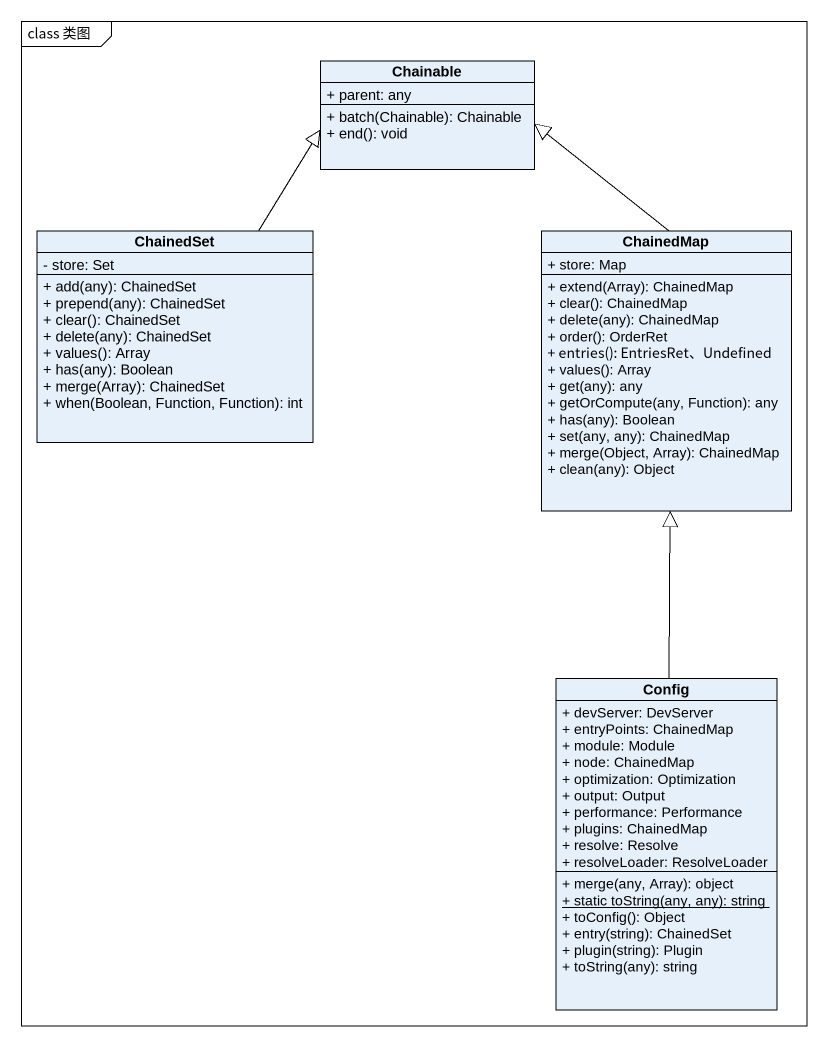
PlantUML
@startuml
mainframe class 类图
hide circle
hide empty members
skinparam classAttributeIconSize 0
class Chainable {
  + parent: any
  + batch(Chainable): Chainable
  + end(): void
}
class ChainedSet {
  - store: Set
  + add(any): ChainedSet
  + prepend(any): ChainedSet
  + clear(): ChainedSet
  + delete(any): ChainedSet
  + values(): Array
  + has(any): Boolean
  + merge(Array): ChainedSet
  + when(Boolean, Function, Function): int
}
class ChainedMap {
  + store: Map
  + extend(Array): ChainedMap
  + clear(): ChainedMap
  + delete(any): ChainedMap
  + order(): OrderRet
  + entries(): EntriesRet、Undefined
  + values(): Array
  + get(any): any
  + getOrCompute(any, Function): any
  + has(any): Boolean
  + set(any, any): ChainedMap
  + merge(Object, Array): ChainedMap
  + clean(any): Object
}
class Config {
  + devServer: DevServer
  + entryPoints: ChainedMap
  + module: Module
  + node: ChainedMap
  + optimization: Optimization
  + output: Output
  + performance: Performance
  + plugins: ChainedMap
  + resolve: Resolve
  + resolveLoader: ResolveLoader
  + merge(any, Array): object
  {static} + static toString(any, any): string
  + toConfig(): Object
  + entry(string): ChainedSet
  + plugin(string): Plugin
  + toString(any): string
}
ChainedSet -up-|> Chainable
ChainedMap -up-|> Chainable
Config -up-|> ChainedMap
@enduml
